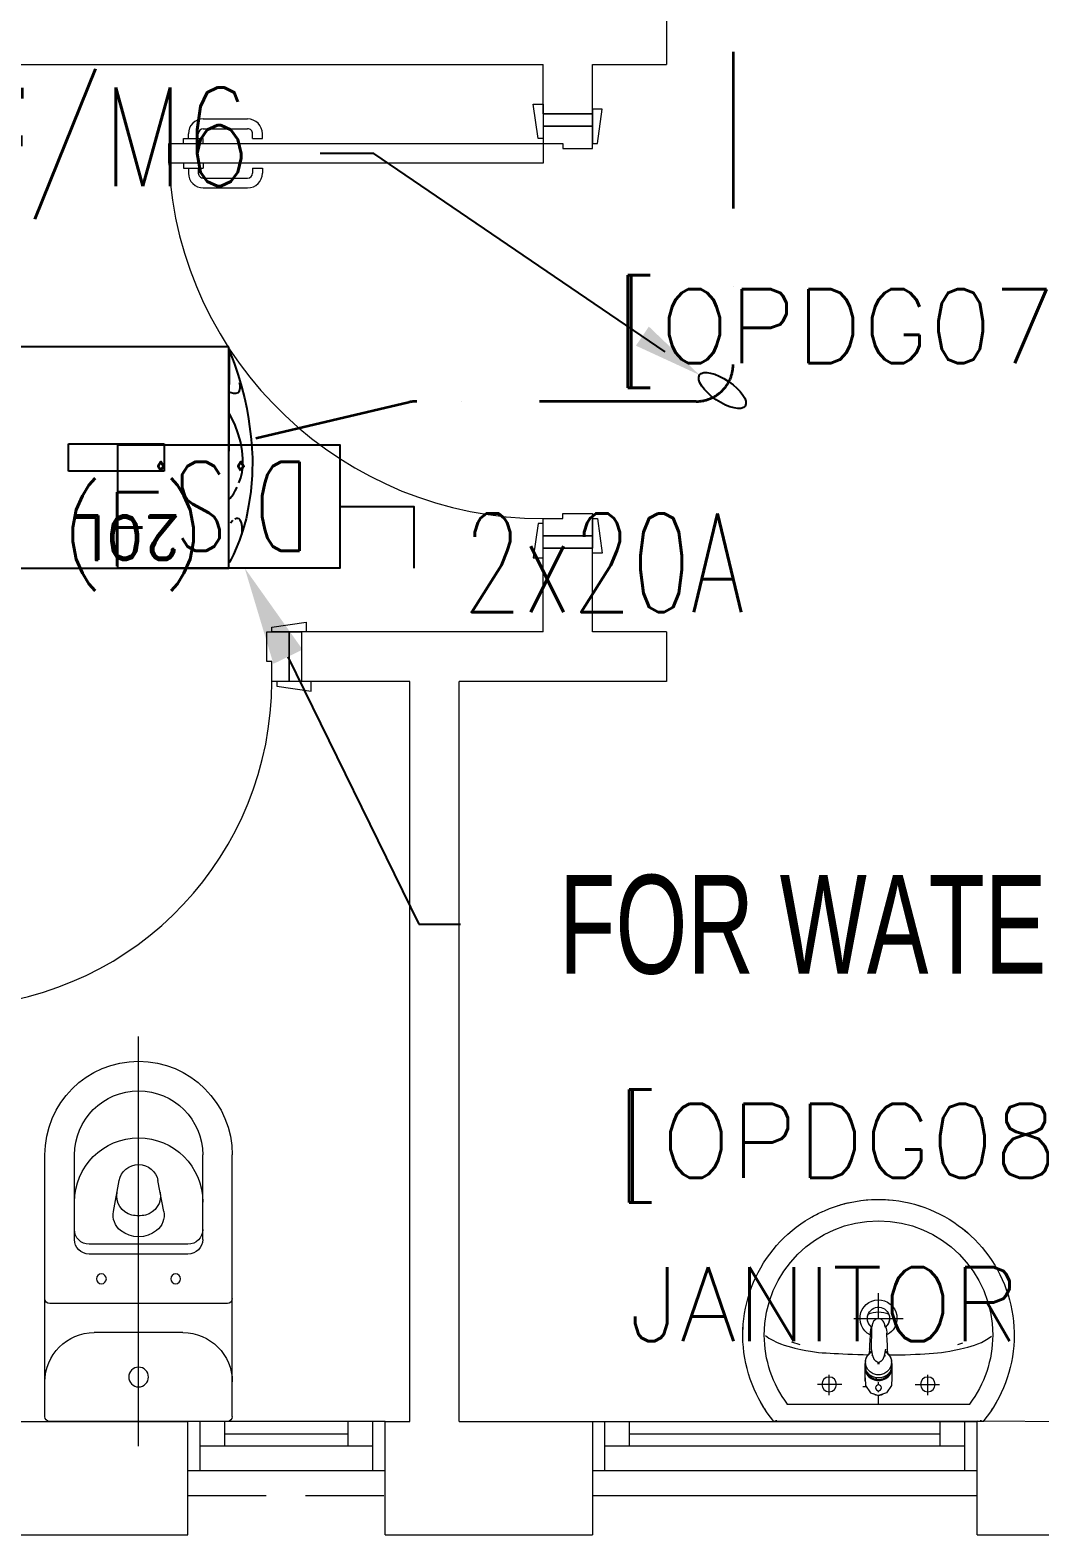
# Model space of a CAD drawing. Header units: inches. Extents: x -12418 to 57169, y -29325 to 19878.
# Drawn here: x 8058 to 10105, y -13097 to -10047 of the extents above; entities that cross this region are included whole.
import ezdxf
from ezdxf import colors
from ezdxf.entities.mleader import LeaderData, LeaderLine
from ezdxf.enums import TextEntityAlignment as Align
from ezdxf.math import Vec2, Vec3

# ---------------------------------------------------------------- set-up
doc = ezdxf.new("R2010")
doc.units = ezdxf.units.IN
doc.header["$LTSCALE"] = 25
doc.header["$MEASUREMENT"] = 0
doc.linetypes.add('00-Ground Floor$0$HIDDEN', pattern=[9.525, 6.35, -3.175])
doc.linetypes.add('DASHDOT', pattern=[25.4, 12.7, -6.35, 0, -6.35])
doc.layers.get('0').update_dxf_attribs({"color": 8})
for name, color, linetype, lineweight in [('00-Ground Floor$0$72_EGR_BASE_TEXT', 252, 'Continuous', 5), ('00-Ground Floor$0$Aluminum', 251, 'Continuous', 5), ('00-Ground Floor$0$LOADING', 253, 'Continuous', 5), ('00-Ground Floor$0$P-SANR-FIXT', 6, 'Continuous', 18), ('00-Ground Floor$0$P-SANR-FIXT-1', 6, 'Continuous', 13), ('00-Ground Floor$0$Proj', 251, 'Continuous', 5), ('00-Ground Floor$0$SANIT', 250, 'Continuous', 5), ('00-Ground Floor$0$Walls', 251, 'Continuous', 5), ('00-Ground Floor$0$Wooden Joinery', 251, 'Continuous', 5), ('E-LITE-CIRC @ 100', 6, 'Continuous', 25), ('E-LITE-CLNG-CNDT', 6, 'DASHDOT', 35), ('E-POWR-CIRC-NUMB', 6, 'Continuous', 25), ('E-POWR-CLNG-CNDT', 6, 'DASHDOT', 35), ('E-POWR-CTRL-NUMB', 6, 'Continuous', 25), ('E-POWR-TEXT @ 100', 6, 'Continuous', 25)]:
    doc.layers.add(name, color=color, linetype=linetype, lineweight=lineweight)
for name, color, linetype in [('CARTOUCHE', 254, 'Continuous'), ('E-POWR-IDEN', 101, 'Continuous'), ('e-powr-swch @ 100', 191, 'Continuous'), ('PW-ACCESSORIES', 253, 'Continuous')]:
    doc.layers.add(name, color=color, linetype=linetype)
doc.styles.add('00-Ground Floor$0$SIMPLEX', font='SIMPLEX.shx', dxfattribs={"height": 150})
doc.styles.add('DC_Elc_Romans', font='elc_romans.shx', dxfattribs={"width": 0.7})
doc.styles.add('DC_Simplex', font='SIMPLEX.shx', dxfattribs={"width": 0.7})
doc.styles.add('ROMAND', font='romand.shx')

# ---------------------------------------------------------------- blocks, each defined once
blk = doc.blocks.new('00-Ground Floor$0$A$C72370EFE')
at = {"layer": '00-Ground Floor$0$Wooden Joinery'}
for p, q in [((-0.01, -0.03), (-0.01, -0.07)), ((0, -0.03), (-0.01, -0.03)), ((0.04, -0.03), (0.05, -0.03)), ((0.05, -0.03), (0.05, -0.07)), ((-0.01, -0.04), (-0.02, -0.04)), ((-0.01, -0.06), (-0.02, -0.06)), ((0.05, -0.04), (0.06, -0.04)), ((0.05, -0.06), (0.06, -0.06)), ((-0.05, -0.07), (-0.05, -0.16)), ((-0.03, -0.07), (-0.03, -0.16)), ((0, -0.07), (-0.01, -0.07)), ((0.04, -0.07), (0.05, -0.07)), ((0.07, -0.07), (0.07, -0.16)), ((0.09, -0.07), (0.09, -0.16)), ((-0.01, -0.17), (-0.02, -0.17)), ((-0.01, -0.17), (-0.01, -0.19)), ((0.05, -0.17), (0.06, -0.17)), ((0.05, -0.17), (0.05, -0.19)), ((-0.01, -0.19), (-0.02, -0.19)), ((0.05, -0.19), (0.06, -0.19))]:
    blk.add_line(p, q, dxfattribs=at)
for centre, radius, start, end in [((-0.02, -0.07), 0.03, 90, 180), ((-0.02, -0.07), 0.01, 90, 180), ((0.06, -0.07), 0.03, 0, 90), ((0.06, -0.07), 0.01, 0, 90), ((-0.02, -0.16), 0.03, 180, 270), ((-0.02, -0.16), 0.01, 180, 270), ((0.06, -0.16), 0.01, 270, 0), ((0.06, -0.16), 0.03, 270, 0)]:
    blk.add_arc(centre, radius, start, end, dxfattribs=at)
blk = doc.blocks.new('00-Ground Floor$0$A$C5FCA3E6B')
at = {"layer": '00-Ground Floor$0$Wooden Joinery'}
for points in [[(80, 858.9), (80, 868.9), (10, 878.9), (10, 858.9)], [(840, 858.9), (840, 868.9), (910, 878.9), (910, 858.9)], [(70, 758.9), (70, 748.9), (0, 738.9), (0, 758.9)], [(120, 758.9), (120, 0), (80, 0), (80, 758.9)], [(850, 758.9), (850, 748.9), (920, 738.9), (920, 758.9)]]:
    blk.add_lwpolyline(points, close=True, dxfattribs=at)
for points in [[(45, 758.9), (45, 858.9), (20, 858.9), (20, 758.9), (45, 758.9)], [(45, 758.9), (80, 758.9), (80, 798.9), (90, 798.9), (90, 858.9), (45, 858.9), (45, 758.9)], [(875, 758.9), (840, 758.9), (840, 798.9), (830, 798.9), (830, 858.9), (875, 858.9), (875, 758.9)], [(875, 758.9), (875, 858.9), (900, 858.9), (900, 758.9), (875, 758.9)]]:
    blk.add_lwpolyline(points, dxfattribs=at)
blk.add_arc((80, 758.9), 760, 273.0171, 0, dxfattribs=at)
at = {"layer": '00-Ground Floor$0$Wooden Joinery', "xscale": 999.9999999998854, "yscale": 999.9999999998854, "zscale": 999.9999999998854, "rotation": 180}
blk.add_blockref('00-Ground Floor$0$A$C72370EFE', (120, 0), dxfattribs=at)
blk = doc.blocks.new('00-Ground Floor$0$A$C268A7CF0')
at = {"layer": '00-Ground Floor$0$Wooden Joinery'}
for points in [[(80, 758.8), (80, 768.8), (10, 778.8), (10, 758.8)], [(740, 758.8), (740, 768.8), (810, 778.8), (810, 758.8)], [(70, 658.8), (70, 648.8), (0, 638.8), (0, 658.8)], [(120, 658.8), (120, 0), (80, 0), (80, 658.8)], [(750, 658.8), (750, 648.8), (820, 638.8), (820, 658.8)]]:
    blk.add_lwpolyline(points, close=True, dxfattribs=at)
for points in [[(45, 658.8), (45, 758.8), (20, 758.8), (20, 658.8), (45, 658.8)], [(45, 658.8), (80, 658.8), (80, 698.8), (90, 698.8), (90, 758.8), (45, 758.8), (45, 658.8)], [(775, 658.8), (740, 658.8), (740, 698.8), (730, 698.8), (730, 758.8), (775, 758.8), (775, 658.8)], [(775, 658.8), (775, 758.8), (800, 758.8), (800, 658.8), (775, 658.8)]]:
    blk.add_lwpolyline(points, dxfattribs=at)
blk.add_arc((80, 658.8), 660, 273.4748, 0, dxfattribs=at)
at = {"layer": '00-Ground Floor$0$Wooden Joinery', "xscale": 999.9999999998854, "yscale": 999.9999999998854, "zscale": 999.9999999998854, "rotation": 180}
blk.add_blockref('00-Ground Floor$0$A$C72370EFE', (120, 0), dxfattribs=at)
blk = doc.blocks.new('00-Ground Floor$0$WC manta')
at = {"layer": '00-Ground Floor$0$SANIT'}
for p, q in [((-0.12, 0.19), (0.41, 0.19)), ((-0.13, 0.18), (-0.13, -0.18)), ((0.109, 0.18), (0.109, -0.18)), ((0.239, 0.13), (0.41, 0.13)), ((0.209, 0.1), (0.209, -0.1)), ((0.229, 0.1), (0.229, -0.1)), ((0.05, 0.09), (0.05, -0.09)), ((0.2955, 0.051), (0.3581, 0.0393)), ((-0.18, 0), (0.65, 0)), ((0.2955, -0.051), (0.3581, -0.0393)), ((0.239, -0.13), (0.41, -0.13)), ((-0.12, -0.19), (0.41, -0.19))]:
    blk.add_line(p, q, dxfattribs=at)
for centre, radius in [((0.159, 0.0752), 0.01), ((-0.04, 0), 0.02), ((0.159, -0.0753), 0.01)]:
    blk.add_circle(centre, radius, dxfattribs=at)
for centre, radius, start, end in [((-0.12, 0.18), 0.01, 90, 180), ((-0.05, 0.09), 0.1, 0, 90), ((0.119, 0.18), 0.01, 90, 180), ((0.41, 0), 0.19, 270, 90), ((0.239, 0.1), 0.03, 90, 180), ((0.259, 0.1), 0.03, 90, 180), ((0.3147, 0), 0.13, 270, 90), ((0.41, 0), 0.13, 270, 90), ((0.3029, 0), 0.0588, 141.525, 218.475), ((0.2882, 0.0117), 0.04, 79.4289, 141.525), ((0.3271, 0.0044), 0.04, 79.4289, 166.4176), ((0.3507, 0), 0.04, 280.5711, 79.4289), ((0.3454, 0), 0.0588, 166.4176, 193.5824), ((0.3271, -0.0044), 0.04, 193.5824, 280.5711), ((0.2882, -0.0117), 0.04, 218.475, 280.5711), ((-0.05, -0.09), 0.1, 270, 0), ((0.239, -0.1), 0.03, 180, 270), ((0.259, -0.1), 0.03, 180, 270), ((-0.12, -0.18), 0.01, 180, 270), ((0.119, -0.18), 0.01, 180, 270)]:
    blk.add_arc(centre, radius, start, end, dxfattribs=at)
blk = doc.blocks.new('00-Ground Floor$0$FP_138-161_A_00_GFL_-0_080_Einreichung_Grundrisse_100')
at = {"layer": '00-Ground Floor$0$P-SANR-FIXT'}
blk.add_line((-0.0044, -0.0019), (-0.0045, -0.0021), dxfattribs=at)
at = {"layer": '00-Ground Floor$0$P-SANR-FIXT', "flags": 128}
blk.add_lwpolyline([(-0.0057, -0.0037), (-0.0058, -0.0039), (-0.006, -0.004)], dxfattribs=at)
blk = doc.blocks.new('00-Ground Floor$0$FP_139-161_A_00_GFL_-0_080_Einreichung_Grundrisse_100')
at = {"layer": '00-Ground Floor$0$P-SANR-FIXT'}
blk.add_line((0.0045, -0.0022), (0.0044, -0.002), dxfattribs=at)
at = {"layer": '00-Ground Floor$0$P-SANR-FIXT', "flags": 128}
blk.add_lwpolyline([(0.006, -0.004), (0.0059, -0.0039), (0.0057, -0.0038)], dxfattribs=at)
blk = doc.blocks.new('00-Ground Floor$0$IS_Ceraplus_B8204_BIM_BG _1_ - B8204AA - CERAPLUS single lever basin mixer with pop-up waste-V137-161_A_00_GFL_-0_080_Einreichung_Grundrisse_100')
at = {"layer": '00-Ground Floor$0$P-SANR-FIXT-1'}
h = blk.add_hatch(dxfattribs=at)
h.set_pattern_fill('FP_26', color=256, style=0, pattern_type=2)
h.set_pattern_definition([(225, (0.009, 0), (0.010607, -0.010607), []), (315, (0.009, 0), (0.010607, 0.010607), [])])
h.paths.add_polyline_path([(0.0056, -0.002), (0.0058, -0.0024), (0.0058, -0.0021)])
h.paths.add_polyline_path([(0.007, -0.0039), (0.0088, -0.0045), (0.0084, -0.0043)])
at = {"layer": '00-Ground Floor$0$LOADING'}
for p, q in [((-0.028, 0), (-0.028, -0.0281)), ((-0.0262, -0.0282), (-0.0263, -0.0287)), ((0.0263, -0.0287), (0.0262, -0.0282)), ((0.0262, -0.0293), (0.0263, -0.0287)), ((0.028, -0.0281), (0.028, 0)), ((-0.0274, -0.0337), (-0.0271, -0.0392)), ((-0.0137, -0.0512), (-0.0129, -0.0517)), ((0.0124, -0.052), (0.0133, -0.0515)), ((0.0185, -0.0618), (0.019, -0.0539)), ((0.019, -0.0539), (0.0188, -0.0561)), ((0.0271, -0.0392), (0.0274, -0.0337)), ((0.014, -0.0647), (0.0133, -0.1077))]:
    blk.add_line(p, q, dxfattribs=at)
at = {"layer": '00-Ground Floor$0$LOADING', "flags": 128}
for points in [[(-0.0272, -0.0069), (-0.0266, 0.009), (-0.0165, 0.0236), (0, 0.0291)], [(0.0272, -0.0069), (0.0266, 0.009), (0.0165, 0.0236), (0, 0.0291)], [(-0.0176, -0.0568), (-0.0224, -0.0513), (-0.0254, -0.0448), (-0.0264, -0.0376), (-0.0253, -0.0305), (-0.0222, -0.024), (-0.0172, -0.0186), (-0.0109, -0.0147), (-0.0037, -0.0127), (0.0037, -0.0127), (0.0109, -0.0147), (0.0172, -0.0186), (0.0222, -0.024), (0.0253, -0.0305), (0.0264, -0.0376), (0.0254, -0.0448), (0.0224, -0.0513), (0.0176, -0.0568)], [(-0.0271, -0.0393), (-0.027, -0.0403), (-0.0269, -0.0414), (-0.0267, -0.0424), (-0.0265, -0.0434), (-0.0262, -0.0444), (-0.0259, -0.0454), (-0.0255, -0.0464), (-0.0252, -0.0474), (-0.0247, -0.0484), (-0.0243, -0.0493), (-0.0238, -0.0502), (-0.0232, -0.0511), (-0.0226, -0.052), (-0.022, -0.0529), (-0.0214, -0.0537), (-0.0207, -0.0545), (-0.0199, -0.0553), (-0.0192, -0.0561), (-0.0184, -0.0568), (-0.0176, -0.0575), (-0.0173, -0.0577)], [(-0.019, -0.0539), (-0.0185, -0.0615), (-0.0185, -0.0618)], [(-0.0162, -0.0579), (-0.0156, -0.058), (-0.0151, -0.0581), (-0.0146, -0.0583), (-0.0142, -0.0586), (-0.0139, -0.0588), (-0.0138, -0.0591)], [(-0.0138, -0.0591), (-0.0139, -0.0612), (-0.014, -0.0633)], [(0.0138, -0.0591), (0.0139, -0.0588), (0.0142, -0.0586), (0.0146, -0.0583), (0.0151, -0.0581), (0.0156, -0.058), (0.0162, -0.0579)], [(0.014, -0.0633), (0.0139, -0.0612), (0.0138, -0.0591)], [(0.0171, -0.0578), (0.0174, -0.0575), (0.0176, -0.0568)], [(0.0173, -0.0577), (0.0181, -0.057), (0.0189, -0.0563), (0.0197, -0.0556), (0.0204, -0.0548), (0.0211, -0.054), (0.0218, -0.0532), (0.0224, -0.0523), (0.023, -0.0514), (0.0236, -0.0505), (0.0241, -0.0496), (0.0246, -0.0487), (0.025, -0.0477), (0.0254, -0.0467), (0.0258, -0.0458), (0.0261, -0.0448), (0.0264, -0.0437), (0.0266, -0.0427), (0.0268, -0.0417), (0.027, -0.0407), (0.0271, -0.0396), (0.0271, -0.0393)], [(-0.0181, -0.0728), (-0.0177, -0.083), (-0.0172, -0.0938)], [(0.0172, -0.0938), (0.0177, -0.083), (0.0181, -0.0728)], [(0.0184, -0.0651), (0.0184, -0.0652), (0.0184, -0.0652), (0.0184, -0.0652), (0.0184, -0.0654), (0.0184, -0.0655)], [(-0.0129, -0.1142), (-0.0124, -0.1161), (-0.0118, -0.1179), (-0.0109, -0.1197), (-0.0098, -0.1214), (-0.0084, -0.123), (-0.0067, -0.1244), (-0.0047, -0.1255), (-0.0025, -0.1263), (0, -0.1266)], [(0, -0.1266), (0.0025, -0.1263), (0.0047, -0.1255), (0.0067, -0.1244), (0.0084, -0.123), (0.0098, -0.1214), (0.0109, -0.1197), (0.0118, -0.1179), (0.0124, -0.1161), (0.0129, -0.1142)]]:
    blk.add_lwpolyline(points, dxfattribs=at)
at = {"layer": '00-Ground Floor$0$LOADING'}
for centre, radius, start, end in [((0, 0.0135), 0.00603, 0, 180), ((0, 0.0135), 0.00603, 180, 0), ((-0.009, 0), 0.005, 300, 315), ((0.009, 0), 0.005, 225, 240)]:
    blk.add_arc(centre, radius, start, end, dxfattribs=at)
for centre, major_axis, start_param, end_param in [((0, -0.0281), (-0.028, 0), 4.712389, 6.47291), ((0, -0.0287), (0.0267, 0), 1.570796, 3.036556), ((0, -0.0287), (0.0263, 0), 2.625648, 2.791756), ((0, -0.0287), (-0.0263, 0), 4.712389, 5.759587), ((0, -0.0281), (0.028, 0), 6.093357, 7.853982), ((0, -0.0287), (0.0267, 0), 0.105099, 1.570796), ((0, -0.0287), (0.0262, 0), 0.523599, 1.570796), ((0, -0.0287), (0.0262, 0), 0.349919, 0.515945), ((0, -0.0321), (0.0275, 0), 3.141823, 3.202701), ((0, -0.0321), (0.0275, 0), 3.239313, 3.439417), ((0, -0.0281), (0.028, 0), 3.371221, 3.483334), ((0, -0.0312), (0.0248, 0), 4.111947, 4.191073), ((0, -0.0281), (0.028, 0), 4.202431, 4.259552), ((0, -0.0287), (0.0263, 0), 4.169225, 4.2325), ((0, -0.0281), (0.028, 0), 5.172057, 5.222265), ((0, -0.0287), (0.0267, 0), 6.059374, 6.108652), ((0, -0.0321), (0.0275, 0), 5.985527, 6.185455), ((0, -0.0281), (0.028, 0), 5.94107, 6.05344), ((0, -0.0321), (0.0275, 0), 6.222066, 6.282955)]:
    blk.add_ellipse(centre, major_axis=major_axis, ratio=0.961262, start_param=start_param, end_param=end_param, dxfattribs=at)
for points, knots in [([(-0.0215, -0.0162), (-0.0216, -0.0163), (-0.0219, -0.0167), (-0.0227, -0.0177), (-0.0238, -0.0192), (-0.0249, -0.0211), (-0.0258, -0.0231), (-0.0266, -0.0253), (-0.0273, -0.0282), (-0.0275, -0.0305), (-0.0275, -0.0321)], [0.7859035, 0.7859035, 0.7859035, 0.7859035, 0.7916667, 0.8055556, 0.8333333, 0.8611111, 0.8888889, 0.9166667, 0.9444444, 1, 1, 1, 1]), ([(0.021, -0.0157), (0.0208, -0.0154), (0.0203, -0.0149), (0.0192, -0.0139), (0.0177, -0.0127), (0.0161, -0.0117), (0.0148, -0.0109), (0.0138, -0.0104), (0.0127, -0.0099), (0.0113, -0.0093), (0.0087, -0.0084), (0.0048, -0.0075), (0, -0.0071), (-0.0048, -0.0075), (-0.0087, -0.0084), (-0.0113, -0.0093), (-0.0127, -0.0099), (-0.0138, -0.0104), (-0.0148, -0.0109), (-0.0161, -0.0117), (-0.0177, -0.0127), (-0.0191, -0.0139), (-0.0202, -0.0149), (-0.0208, -0.0154), (-0.021, -0.0157)], [0.2222222, 0.2222222, 0.2222222, 0.2222222, 0.2361111, 0.25, 0.2777778, 0.3055556, 0.3194444, 0.3333333, 0.3472222, 0.3611111, 0.3888889, 0.4444444, 0.5, 0.5555556, 0.6111111, 0.6388889, 0.6527778, 0.6666667, 0.6805556, 0.6944444, 0.7222222, 0.75, 0.7638889, 0.7777778, 0.7777778, 0.7777778, 0.7777778]), ([(0.0275, -0.0321), (0.0275, -0.0305), (0.0273, -0.0282), (0.0266, -0.0253), (0.0258, -0.0231), (0.0249, -0.0211), (0.0238, -0.0192), (0.0227, -0.0177), (0.0219, -0.0167), (0.0216, -0.0163), (0.0215, -0.0162)], [0, 0, 0, 0, 0.0555556, 0.0833333, 0.1111111, 0.1388889, 0.1666667, 0.1944444, 0.2083333, 0.2142181, 0.2142181, 0.2142181, 0.2142181]), ([(-0.0188, -0.0538), (-0.0188, -0.0547), (-0.0186, -0.0582), (-0.0185, -0.0619), (-0.0184, -0.0646)], [0.6724021, 0.6724021, 0.6724021, 0.6724021, 0.75, 1, 1, 1, 1]), ([(-0.0162, -0.0579), (-0.0162, -0.0578), (-0.0163, -0.0578), (-0.0165, -0.0577), (-0.0166, -0.0575), (-0.0167, -0.0574), (-0.0169, -0.0573), (-0.017, -0.0572), (-0.0172, -0.0571), (-0.0173, -0.057), (-0.0175, -0.0569), (-0.0176, -0.0568)], [0, 0, 0, 0, 0.1, 0.2, 0.3, 0.4, 0.5, 0.6, 0.7, 0.8, 1, 1, 1, 1]), ([(-0.0148, -0.0587), (-0.015, -0.0586), (-0.0159, -0.0583), (-0.0167, -0.058), (-0.0172, -0.0578)], [0.8, 0.8, 0.8, 0.8, 0.85, 1, 1, 1, 1]), ([(0, -0.0378), (-0.0005, -0.038), (-0.0012, -0.0384), (-0.0021, -0.0389), (-0.0028, -0.0393), (-0.0035, -0.0397), (-0.0042, -0.04), (-0.0049, -0.0405), (-0.0055, -0.0409), (-0.0061, -0.0414), (-0.0067, -0.0419), (-0.0072, -0.0424), (-0.0078, -0.0429), (-0.0083, -0.0435), (-0.0088, -0.0441), (-0.0092, -0.0446), (-0.0096, -0.0452), (-0.01, -0.0459), (-0.0103, -0.0466), (-0.0105, -0.0472), (-0.0107, -0.0477), (-0.0108, -0.0481), (-0.0109, -0.0484), (-0.0111, -0.0489), (-0.0114, -0.0497), (-0.0118, -0.0509), (-0.0122, -0.0521), (-0.0124, -0.053), (-0.0126, -0.0537), (-0.0128, -0.0544), (-0.0129, -0.0552), (-0.0131, -0.0559), (-0.0132, -0.0566), (-0.0134, -0.0572), (-0.0136, -0.0581), (-0.0137, -0.0587), (-0.0138, -0.0591)], [0, 0, 0, 0, 0.055556, 0.083333, 0.111111, 0.138889, 0.166667, 0.194444, 0.222222, 0.25, 0.277778, 0.305556, 0.333333, 0.361111, 0.388889, 0.416667, 0.444444, 0.472222, 0.5, 0.527778, 0.541667, 0.555556, 0.569444, 0.583333, 0.611111, 0.666667, 0.722222, 0.75, 0.777778, 0.805556, 0.833333, 0.861111, 0.888889, 0.916667, 0.944444, 1, 1, 1, 1]), ([(0, -0.0357), (-0.0006, -0.0357), (-0.0013, -0.0357), (-0.002, -0.0357), (-0.0022, -0.0357)], [0, 0, 0, 0, 0.1, 0.1298359, 0.1298359, 0.1298359, 0.1298359]), ([(0.0022, -0.0357), (0.002, -0.0357), (0.0013, -0.0357), (0.0006, -0.0357), (0, -0.0357)], [0.8701578, 0.8701578, 0.8701578, 0.8701578, 0.9, 1, 1, 1, 1]), ([(0.0138, -0.0591), (0.0137, -0.0587), (0.0136, -0.0581), (0.0134, -0.0572), (0.0132, -0.0566), (0.0131, -0.0559), (0.0129, -0.0552), (0.0128, -0.0544), (0.0126, -0.0537), (0.0124, -0.053), (0.0122, -0.0521), (0.0118, -0.0509), (0.0114, -0.0497), (0.0111, -0.0489), (0.0109, -0.0484), (0.0108, -0.0481), (0.0107, -0.0477), (0.0105, -0.0472), (0.0103, -0.0466), (0.01, -0.0459), (0.0096, -0.0452), (0.0092, -0.0446), (0.0088, -0.0441), (0.0083, -0.0435), (0.0078, -0.0429), (0.0072, -0.0424), (0.0067, -0.0419), (0.0061, -0.0414), (0.0055, -0.0409), (0.0049, -0.0405), (0.0042, -0.04), (0.0035, -0.0397), (0.0028, -0.0393), (0.0021, -0.0389), (0.0012, -0.0384), (0.0005, -0.038), (0, -0.0378)], [0, 0, 0, 0, 0.055556, 0.083333, 0.111111, 0.138889, 0.166667, 0.194444, 0.222222, 0.25, 0.277778, 0.333333, 0.388889, 0.416667, 0.430556, 0.444444, 0.458333, 0.472222, 0.5, 0.527778, 0.555556, 0.583333, 0.611111, 0.638889, 0.666667, 0.694444, 0.722222, 0.75, 0.777778, 0.805556, 0.833333, 0.861111, 0.888889, 0.916667, 0.944444, 1, 1, 1, 1]), ([(0.0141, -0.0613), (0.0141, -0.0611), (0.0143, -0.0608), (0.0145, -0.0604), (0.0148, -0.06), (0.0151, -0.0596), (0.0153, -0.0594), (0.0155, -0.0592), (0.0156, -0.059), (0.0158, -0.0588), (0.016, -0.0587), (0.0163, -0.0585), (0.0165, -0.0583), (0.0166, -0.0582)], [0.3333333, 0.3333333, 0.3333333, 0.3333333, 0.4166667, 0.5, 0.5833333, 0.6666667, 0.7083333, 0.75, 0.7916667, 0.8333333, 0.875, 0.9166667, 1, 1, 1, 1]), ([(0.0176, -0.0568), (0.0175, -0.0569), (0.0173, -0.057), (0.0172, -0.0571), (0.017, -0.0572), (0.0169, -0.0573), (0.0167, -0.0574), (0.0166, -0.0575), (0.0165, -0.0577), (0.0163, -0.0578), (0.0162, -0.0578), (0.0162, -0.0579)], [0, 0, 0, 0, 0.2, 0.3, 0.4, 0.5, 0.6, 0.7, 0.8, 0.9, 1, 1, 1, 1]), ([(0.0184, -0.0646), (0.0185, -0.0619), (0.0186, -0.0582), (0.0188, -0.0547), (0.0188, -0.0538)], [0, 0, 0, 0, 0.25, 0.3275586, 0.3275586, 0.3275586, 0.3275586]), ([(-0.0131, -0.1116), (-0.0132, -0.1115), (-0.0135, -0.1109), (-0.0141, -0.1099), (-0.0147, -0.1086), (-0.0153, -0.1072), (-0.0159, -0.1053), (-0.0167, -0.1021), (-0.0171, -0.0992), (-0.0171, -0.0973)], [0.4856715, 0.4856715, 0.4856715, 0.4856715, 0.5, 0.55, 0.6, 0.65, 0.7, 0.8, 1, 1, 1, 1]), ([(-0.0132, -0.1091), (-0.0132, -0.1096), (-0.0132, -0.1103), (-0.0132, -0.1111), (-0.0132, -0.1115), (-0.0132, -0.1118), (-0.0131, -0.1122), (-0.0131, -0.1125), (-0.0131, -0.1128), (-0.0131, -0.1131), (-0.013, -0.1134), (-0.013, -0.1138), (-0.0129, -0.1141), (-0.0129, -0.1142)], [0.2, 0.2, 0.2, 0.2, 0.4, 0.5, 0.55, 0.6, 0.65, 0.7, 0.75, 0.8, 0.85, 0.9, 1, 1, 1, 1]), ([(0.0129, -0.1142), (0.0129, -0.1141), (0.013, -0.1138), (0.013, -0.1134), (0.0131, -0.1131), (0.0131, -0.1128), (0.0131, -0.1125), (0.0131, -0.1122), (0.0132, -0.1118), (0.0132, -0.1115), (0.0132, -0.1111), (0.0132, -0.1103), (0.0132, -0.1096), (0.0132, -0.1091)], [0, 0, 0, 0, 0.1, 0.15, 0.2, 0.25, 0.3, 0.35, 0.4, 0.45, 0.5, 0.6, 0.8, 0.8, 0.8, 0.8]), ([(0.0131, -0.1116), (0.0133, -0.1113), (0.0137, -0.1106), (0.0142, -0.1096), (0.0147, -0.1084), (0.0153, -0.1072), (0.0159, -0.1053), (0.0167, -0.1021), (0.0171, -0.0992), (0.0171, -0.0973)], [-0.5143371, -0.5143371, -0.5143371, -0.5143371, -0.475, -0.4375, -0.4, -0.35, -0.3, -0.2, 0, 0, 0, 0])]:
    blk.add_open_spline(points, degree=3, knots=knots, dxfattribs=at)
for points in [[(-0.0172, -0.0578), (-0.0171, -0.0578), (-0.0169, -0.058), (-0.0167, -0.0581), (-0.0166, -0.0582)], [(-0.0162, -0.0579), (-0.0162, -0.0579), (-0.0164, -0.0581), (-0.0165, -0.0582), (-0.0166, -0.0583), (-0.0166, -0.0582), (-0.0166, -0.0582)], [(-0.0166, -0.0582), (-0.0163, -0.0585), (-0.0156, -0.059), (-0.0148, -0.0599), (-0.0142, -0.0609), (-0.0139, -0.0617), (-0.0138, -0.0621)], [(0.0172, -0.0578), (0.0168, -0.0579), (0.0158, -0.0583), (0.0147, -0.0587), (0.0141, -0.059)], [(0.0166, -0.0582), (0.0166, -0.0582), (0.0166, -0.0583), (0.0165, -0.0582), (0.0164, -0.0581), (0.0162, -0.0579), (0.0162, -0.0579)], [(0.0166, -0.0582), (0.0167, -0.0582), (0.0168, -0.0581), (0.0169, -0.058), (0.0169, -0.058)], [(0.0169, -0.058), (0.017, -0.0579), (0.0171, -0.0579), (0.0171, -0.0578)], [(-0.0184, -0.0646), (-0.0183, -0.0659), (-0.0182, -0.0684), (-0.0181, -0.0709), (-0.0181, -0.0721)], [(-0.014, -0.0633), (-0.014, -0.0633), (-0.014, -0.0633), (-0.014, -0.0633)], [(-0.014, -0.0646), (-0.014, -0.0644), (-0.014, -0.064), (-0.014, -0.0635), (-0.014, -0.0633)], [(0.014, -0.0633), (0.014, -0.0633), (0.014, -0.0633), (0.014, -0.0633)], [(0.014, -0.0633), (0.014, -0.0635), (0.014, -0.064), (0.014, -0.0644), (0.014, -0.0647)], [(0.0181, -0.0721), (0.0181, -0.0709), (0.0182, -0.0684), (0.0183, -0.0659), (0.0184, -0.0646)], [(-0.0172, -0.0938), (-0.0172, -0.0944), (-0.0172, -0.0956), (-0.0171, -0.0967), (-0.0171, -0.0973)], [(0.0171, -0.0973), (0.0171, -0.0967), (0.0172, -0.0956), (0.0172, -0.0944), (0.0172, -0.0938)]]:
    blk.add_open_spline(points, degree=3, dxfattribs=at)
for name in ['00-Ground Floor$0$FP_138-161_A_00_GFL_-0_080_Einreichung_Grundrisse_100', '00-Ground Floor$0$FP_139-161_A_00_GFL_-0_080_Einreichung_Grundrisse_100']:
    blk.add_blockref(name, (0, 0), dxfattribs=at)
blk = doc.blocks.new('00-Ground Floor$0$_100_WB_KER_REN_55x45x18 - _100_WB_KER_REN_55x45x18-V63-161_A_00_GFL_-0_080_Einreichung_Grundrisse_100')
at = {"layer": '00-Ground Floor$0$LOADING'}
for p, q in [((-0.2075, 0.225), (-0.2075, 0.2227)), ((0.2074, 0.225), (-0.2074, 0.225)), ((0.2075, 0.2227), (0.2075, 0.225)), ((-0.1855, 0.1899), (0.1855, 0.1899)), ((0, 0.1899), (0, 0.1724)), ((-0.1, 0.172), (-0.1, 0.1303)), ((-0.0259, 0.155), (-0.0315, 0.155)), ((0, 0.1656), (0, 0.1628)), ((0.026, 0.155), (0.0248, 0.155)), ((0.1, 0.172), (0.1, 0.1303)), ((-0.0744, 0.15), (-0.1234, 0.15)), ((0, 0.1509), (0, 0.1454)), ((0, 0.1422), (0, 0.1399)), ((0.0744, 0.15), (0.1234, 0.15)), ((-0.1763, 0.0637), (-0.1598, 0.0692)), ((0.1605, 0.0691), (0.1707, 0.0656)), ((-0.05, 0.0161), (0.05, 0.0161)), ((0, 0.0168), (0, -0.0348))]:
    blk.add_line(p, q, dxfattribs=at)
at = {"layer": '00-Ground Floor$0$LOADING', "flags": 128}
for points in [[(-0.2121, 0.225), (-0.219, 0.2164), (-0.2254, 0.2075), (-0.2316, 0.1983), (-0.2373, 0.189), (-0.2427, 0.1794), (-0.2476, 0.1696), (-0.2522, 0.1596), (-0.2564, 0.1494), (-0.2602, 0.1391), (-0.2635, 0.1286), (-0.2665, 0.118), (-0.269, 0.1073), (-0.271, 0.0965), (-0.2727, 0.0856), (-0.2739, 0.0747), (-0.2747, 0.0637), (-0.275, 0.0527), (-0.275, 0.05)], [(0.275, 0.05), (0.2748, 0.061), (0.2741, 0.072), (0.273, 0.0829), (0.2715, 0.0938), (0.2695, 0.1046), (0.2671, 0.1154), (0.2643, 0.126), (0.261, 0.1365), (0.2574, 0.1469), (0.2533, 0.1571), (0.2488, 0.1671), (0.2439, 0.177), (0.2387, 0.1866), (0.233, 0.1961), (0.227, 0.2053), (0.2206, 0.2142), (0.2138, 0.2229), (0.2121, 0.225)], [(-0.275, 0.05), (-0.2748, 0.039), (-0.2741, 0.028), (-0.273, 0.0171), (-0.2715, 0.0062), (-0.2695, -0.0046), (-0.2671, -0.0154), (-0.2643, -0.026), (-0.261, -0.0365), (-0.2574, -0.0469), (-0.2533, -0.0571), (-0.2488, -0.0671), (-0.2439, -0.077), (-0.2387, -0.0866), (-0.233, -0.0961), (-0.227, -0.1053), (-0.2206, -0.1142), (-0.2138, -0.1229), (-0.2067, -0.1313), (-0.1993, -0.1395), (-0.1916, -0.1473), (-0.1836, -0.1548), (-0.1752, -0.162), (-0.1666, -0.1688), (-0.1577, -0.1753), (-0.1486, -0.1814), (-0.1392, -0.1872), (-0.1296, -0.1925), (-0.1198, -0.1975), (-0.1098, -0.2021), (-0.0996, -0.2063), (-0.0893, -0.2101), (-0.0788, -0.2135), (-0.0682, -0.2164), (-0.0575, -0.2189), (-0.0467, -0.221), (-0.0359, -0.2227), (-0.0249, -0.2239), (-0.014, -0.2246), (-0.003, -0.225), (0.008, -0.2249), (0.019, -0.2243), (0.03, -0.2234), (0.0409, -0.2219), (0.0517, -0.2201), (0.0625, -0.2178), (0.0731, -0.2151), (0.0837, -0.212), (0.0941, -0.2084), (0.1043, -0.2044), (0.1144, -0.2001), (0.1243, -0.1953), (0.1341, -0.1901), (0.1436, -0.1846), (0.1528, -0.1786), (0.1618, -0.1723), (0.1706, -0.1657), (0.1791, -0.1587), (0.1873, -0.1514), (0.1952, -0.1437), (0.2028, -0.1358), (0.21, -0.1275), (0.217, -0.119), (0.2236, -0.1101), (0.2298, -0.1011), (0.2356, -0.0918), (0.2411, -0.0822), (0.2462, -0.0725), (0.2509, -0.0625), (0.2552, -0.0524), (0.2591, -0.0421), (0.2626, -0.0317), (0.2656, -0.0211), (0.2683, -0.0104), (0.2705, 0.0003), (0.2722, 0.0112), (0.2736, 0.0221), (0.2745, 0.0331), (0.2749, 0.0441), (0.275, 0.05)]]:
    blk.add_lwpolyline(points, dxfattribs=at)
at = {"layer": '00-Ground Floor$0$LOADING'}
for centre in [(-0.1, 0.15), (0.1, 0.15)]:
    blk.add_circle(centre, 0.015, dxfattribs=at)
for centre, radius, start, end in [((0, 0.05), 0.275, 140.4788, 141.2381), ((0, 0.05), 0.275, 38.7619, 39.5212), ((0, 0.05), 0.275, 145.9324, 150.3591), ((0, 0.05), 0.2315, 142.8209, 180), ((0, 0.05), 0.2315, 0, 37.1791), ((0, 0.05), 0.275, 29.6409, 34.0676), ((0, 0.155), 0.0175, 54.0899, 125.9101), ((0, 0.155), 0.0175, 68.869, 83.8798), ((0, 0.155), 0.0175, 251.9463, 258.2346), ((0, 0.05), 0.275, 180, 183.6225), ((0, 0.05), 0.2315, 180, 0), ((0, 0.0161), 0.0375, 117.1305, 0), ((0, 0.0161), 0.0225, 129.5025, 0), ((0, 0.0161), 0.0225, 138.0808, 143.3939), ((0, 0.0161), 0.0225, 0, 51.4286), ((0, 0.0161), 0.0225, 36.616, 41.9265), ((0, 0.0161), 0.0375, 0, 61.4146), ((0, 0.0161), 0.0225, 180, 193.3417), ((0, 0.0161), 0.0225, 197.0466, 201.508), ((0, 0.0161), 0.0225, 156.725, 162.0134), ((0, 0.05), 0.047, 243.4433, 296.5567), ((0, 0.0161), 0.0225, 17.9887, 23.276), ((0, 0.0161), 0.0225, 338.492, 342.9534), ((0, 0.0161), 0.0225, 346.6583, 0), ((0, 0.05), 0.275, 307.6689, 312), ((0, 0.05), 0.275, 240, 245.6589), ((0, 0.05), 0.275, 252, 257.5535), ((0, 0.05), 0.275, 282.9241, 288), ((0, 0.05), 0.275, 264, 276)]:
    blk.add_arc(centre, radius, start, end, dxfattribs=at)
for points, knots in [([(-0.2074, 0.225), (-0.2078, 0.225), (-0.2086, 0.225), (-0.2095, 0.225), (-0.2102, 0.225), (-0.2106, 0.225), (-0.2109, 0.225), (-0.2111, 0.225), (-0.2114, 0.225), (-0.2116, 0.225), (-0.2118, 0.225), (-0.2119, 0.225), (-0.2119, 0.225)], [-1, -1, -1, -1, -0.8333333, -0.6666667, -0.5833333, -0.5, -0.4583333, -0.4166667, -0.3333333, -0.2916667, -0.25, -0.1666667, -0.1666667, -0.1666667, -0.1666667]), ([(0.2119, 0.225), (0.2119, 0.225), (0.2118, 0.225), (0.2116, 0.225), (0.2114, 0.225), (0.2111, 0.225), (0.2109, 0.225), (0.2106, 0.225), (0.2102, 0.225), (0.2095, 0.225), (0.2086, 0.225), (0.2078, 0.225), (0.2074, 0.225)], [-0.8333333, -0.8333333, -0.8333333, -0.8333333, -0.75, -0.7083333, -0.6666667, -0.5833333, -0.5416667, -0.5, -0.4166667, -0.3333333, -0.1666667, 0, 0, 0, 0]), ([(-0.0037, 0.1721), (-0.0046, 0.1719), (-0.0064, 0.1714), (-0.0081, 0.1705), (-0.009, 0.17)], [0.5653198, 0.5653198, 0.5653198, 0.5653198, 0.6111111, 0.6666667, 0.6666667, 0.6666667, 0.6666667]), ([(0.009, 0.17), (0.0086, 0.1703), (0.0077, 0.1708), (0.0059, 0.1715), (0.0046, 0.1719), (0.0037, 0.1721)], [0.3333333, 0.3333333, 0.3333333, 0.3333333, 0.3611111, 0.3888889, 0.4346482, 0.4346482, 0.4346482, 0.4346482]), ([(-0.2294, 0.0509), (-0.2103, 0.066), (-0.1431, 0.0839), (-0.1084, 0.0863), (-0.0496, 0.0893), (-0.0206, 0.0899)], [0.0392191, 0.0392191, 0.0392191, 0.0392191, 0.1715289, 0.4228457, 0.6475389, 0.6475389, 0.6475389, 0.6475389]), ([(0.0209, 0.0903), (0.0512, 0.0901), (0.1113, 0.0879), (0.1514, 0.0828), (0.2115, 0.0665), (0.2292, 0.052)], [0.7533082, 0.7533082, 0.7533082, 0.7533082, 0.9865548, 1.235629, 1.3638988, 1.3638988, 1.3638988, 1.3638988]), ([(-0.0141, 0.0337), (-0.0162, 0.0319), (-0.0207, 0.0267), (-0.0225, 0.02), (-0.0225, 0.0161)], [0.7144203, 0.7144203, 0.7144203, 0.7144203, 0.8333333, 1, 1, 1, 1]), ([(0.0225, 0.0161), (0.0225, 0.0187), (0.0216, 0.0239), (0.0182, 0.0298), (0.0152, 0.0327), (0.0141, 0.0337)], [0, 0, 0, 0, 0.1111111, 0.2222222, 0.285568, 0.285568, 0.285568, 0.285568])]:
    blk.add_open_spline(points, degree=3, knots=knots, dxfattribs=at)
for points in [[(-0.2075, 0.2227), (-0.2075, 0.2231), (-0.2075, 0.2235), (-0.2075, 0.2239)], [(0.2075, 0.2239), (0.2075, 0.2235), (0.2075, 0.2231), (0.2075, 0.2227)], [(-0.1852, 0.1899), (-0.1853, 0.1899), (-0.1854, 0.1899), (-0.1855, 0.1899)], [(0.1855, 0.1899), (0.1854, 0.1899), (0.1853, 0.1899), (0.1852, 0.1899)], [(-0.0009, 0.1725), (-0.0013, 0.1725), (-0.0018, 0.1724), (-0.0022, 0.1724)], [(0.0022, 0.1724), (0.0018, 0.1724), (0.0013, 0.1725), (0.0009, 0.1725)], [(-0.0225, 0.0161), (-0.0225, 0.0147), (-0.0222, 0.012), (-0.0215, 0.0093), (-0.021, 0.008)], [(0.021, 0.008), (0.0215, 0.0093), (0.0222, 0.012), (0.0225, 0.0147), (0.0225, 0.0161)]]:
    blk.add_open_spline(points, degree=3, dxfattribs=at)
at = {"layer": '00-Ground Floor$0$LOADING', "xscale": -1, "rotation": 5.088887490341627e-12}
blk.add_blockref('00-Ground Floor$0$IS_Ceraplus_B8204_BIM_BG _1_ - B8204AA - CERAPLUS single lever basin mixer with pop-up waste-V137-161_A_00_GFL_-0_080_Einreichung_Grundrisse_100', (0, 0.1434), dxfattribs=at)
blk = doc.blocks.new('00-Ground Floor')
at = {"layer": '00-Ground Floor$0$Aluminum'}
for p, q in [((8777.9, -12867.4, 0), (8377.9, -12867.4, 0)), ((8402.9, -12967.4, 0), (8402.9, -12867.4, 0)), ((8452.9, -12917.4, 0), (8452.9, -12867.4, 0)), ((8702.9, -12917.4, 0), (8702.9, -12867.4, 0)), ((8752.9, -12967.4, 0), (8752.9, -12867.4, 0)), ((9197.9, -12867.4, 0), (9977.9, -12867.4, 0)), ((9222.9, -12967.4, 0), (9222.9, -12867.4, 0)), ((9272.9, -12917.4, 0), (9272.9, -12867.4, 0)), ((9977.9, -12867.4, 0), (9577.9, -12867.4, 0)), ((9902.9, -12917.4, 0), (9902.9, -12867.4, 0)), ((9902.9, -12917.4, 0), (9902.9, -12867.4, 0)), ((9952.9, -12967.4, 0), (9952.9, -12867.4, 0)), ((9952.9, -12967.4, 0), (9952.9, -12867.4, 0)), ((8452.9, -12892.4, 0), (8702.9, -12892.4, 0)), ((9272.9, -12892.4, 0), (9902.9, -12892.4, 0)), ((9652.9, -12892.4, 0), (9902.9, -12892.4, 0)), ((8752.9, -12917.4, 0), (8402.9, -12917.4, 0)), ((9952.9, -12917.4, 0), (9222.9, -12917.4, 0)), ((9952.9, -12917.4, 0), (9602.9, -12917.4, 0)), ((8777.9, -12967.4, 0), (8377.9, -12967.4, 0)), ((9977.9, -12967.4, 0), (9197.9, -12967.4, 0)), ((9977.9, -12967.4, 0), (9577.9, -12967.4, 0)), ((9197.9, -13017.4, 0), (9977.9, -13017.4, 0))]:
    blk.add_line(p, q, dxfattribs=at)
at = {"layer": '00-Ground Floor$0$Proj', "linetype": '00-Ground Floor$0$HIDDEN'}
blk.add_line((8377.9, -13017.4, 0), (8777.9, -13017.4, 0), dxfattribs=at)
at = {"layer": '00-Ground Floor$0$Proj', "linetype": '00-Ground Floor$0$HIDDEN', "ltscale": 0.7}
blk.add_line((9577.9, -13017.4, 0), (9977.9, -13017.4, 0), dxfattribs=at)
at = {"layer": '00-Ground Floor$0$Walls'}
for p, q in [((9347.9, -10017.4, 0), (9347.9, -10117.4, 0)), ((5327.9, -10117.4, 0), (9097.9, -10117.4, 0)), ((9097.9, -10217.4, 0), (9097.9, -10117.4, 0)), ((9197.9, -10217.4, 0), (9197.9, -10117.4, 0)), ((9197.9, -10117.4, 0), (9347.9, -10117.4, 0)), ((9097.9, -10217.4, 0), (9197.9, -10217.4, 0)), ((9097.9, -11097.4, 0), (9197.9, -11097.4, 0)), ((9097.9, -11267.4, 0), (9097.9, -11097.4, 0)), ((9197.9, -11267.4, 0), (9197.9, -11097.4, 0)), ((9097.9, -11267.4, 0), (8607.9, -11267.4, 0)), ((8607.9, -11267.4, 0), (8607.9, -11367.4, 0)), ((9347.9, -11267.4, 0), (9197.9, -11267.4, 0)), ((9347.9, -11267.4, 0), (9347.9, -11367.4, 0)), ((8827.9, -11367.4, 0), (8607.9, -11367.4, 0)), ((8827.9, -12867.4, 0), (8827.9, -11367.4, 0)), ((9347.9, -11367.4, 0), (8927.9, -11367.4, 0)), ((8927.9, -12867.4, 0), (8927.9, -11367.4, 0)), ((8927.9, -12867.4, 0), (8927.9, -11367.4, 0)), ((7727.9, -12867.4, 0), (8377.9, -12867.4, 0)), ((8377.9, -13097.4, 0), (8377.9, -12867.4, 0)), ((8777.9, -13097.4, 0), (8777.9, -12867.4, 0)), ((8777.9, -12867.4, 0), (8827.9, -12867.4, 0)), ((8927.9, -12867.4, 0), (9577.9, -12867.4, 0)), ((8927.9, -12867.4, 0), (9197.9, -12867.4, 0)), ((9197.9, -12867.4, 0), (9197.9, -13097.4, 0)), ((9977.9, -12866.4, 0), (10497.9, -12869.4, 0)), ((9977.9, -13097.4, 0), (9977.9, -12866.4, 0)), ((9977.9, -13097.4, 0), (9977.9, -12866.4, 0)), ((7577.9, -13097.4, 0), (8377.9, -13097.4, 0)), ((8777.9, -13097.4, 0), (9197.9, -13097.4, 0)), ((8777.9, -13097.4, 0), (9197.9, -13097.4, 0)), ((9977.9, -13097.4, 0), (10710.3, -13097.4, 0))]:
    blk.add_line(p, q, dxfattribs=at)
at = {"layer": '00-Ground Floor$0$LOADING', "xscale": -1000, "yscale": 1000, "zscale": 1000, "rotation": 180}
blk.add_blockref('00-Ground Floor$0$_100_WB_KER_REN_55x45x18 - _100_WB_KER_REN_55x45x18-V63-161_A_00_GFL_-0_080_Einreichung_Grundrisse_100', (9777.9, -12642.4, 0), dxfattribs=at)
at = {"layer": '00-Ground Floor$0$SANIT', "xscale": -999.9999999999995, "yscale": 999.9999999999995, "zscale": 999.9999999999995, "rotation": 270}
blk.add_blockref('00-Ground Floor$0$WC manta', (8277.9, -12737.4, 0), dxfattribs=at)
at = {"layer": '00-Ground Floor$0$Wooden Joinery', "rotation": 270}
blk.add_blockref('00-Ground Floor$0$A$C5FCA3E6B', (8339, -10197.4, 0), dxfattribs=at)
at = {"layer": '00-Ground Floor$0$Wooden Joinery'}
blk.add_blockref('00-Ground Floor$0$A$C268A7CF0', (7807.9, -12026.2, 0), dxfattribs=at)
at = {"layer": '00-Ground Floor$0$72_EGR_BASE_TEXT', "char_height": 150, "attachment_point": 2, "style": '00-Ground Floor$0$SIMPLEX'}
for s, insert in [('[OPDG07]', (9735.8, -10572.5, 0)), ('STAFF TLTS (F)', (7652.9, -10984.2, 0)), ('[OPDG08]', (9738.8, -12223.5, 0)), ('JANITOR', (9667.4, -12554.9))]:
    blk.add_mtext(s, dxfattribs=dict(at, insert=insert))
blk = doc.blocks.new('EWHTOP VIEW80')
for p, q in [((47031.9, -910691.6), (46590.9, -910691.6)), ((46590.9, -910691.6), (46590.9, -911140.2)), ((47031.9, -911140.2), (47031.9, -910691.6)), ((46576, -910732), (46581.9, -910719)), ((46581.9, -910719), (46586.3, -910709.6)), ((46586.3, -910709.6), (46589.9, -910703.7)), ((46589.9, -910703.7), (46590.9, -910701.9)), ((46590.9, -910701.9), (46590.9, -910860.4)), ((47031.9, -910701), (47030.5, -911133.5)), ((47060.6, -910763.9), (47031.9, -910701)), ((46563, -910768.4), (46569.3, -910748.2)), ((46569.3, -910748.2), (46576, -910732)), ((46556.2, -910791.3), (46563, -910768.4)), ((46563.9, -910760.3), (46563.9, -910762.6)), ((46563.9, -910762.6), (46563.9, -910767.9)), ((46563.9, -910767.9), (46564.3, -910775.6)), ((46564.3, -910775.6), (46565.7, -910783.2)), ((46583.2, -910787.7), (46587.7, -910782.8)), ((47060.6, -911077.8), (47060.6, -910763.9)), ((46550.9, -910817.8), (46556.2, -910791.3)), ((46565.7, -910783.2), (46568.4, -910789.5)), ((46568.4, -910789.5), (46570.2, -910791.3)), ((46570.2, -910791.3), (46572.9, -910792.2)), ((46572.9, -910792.2), (46575.6, -910792.2)), ((46575.6, -910792.2), (46579.2, -910790.8)), ((46546.4, -910847), (46550.9, -910817.8)), ((46581.9, -910841.6), (46578.3, -910847.9)), ((46585.5, -910836.6), (46581.9, -910841.6)), ((46588.2, -910833.1), (46585.5, -910836.6)), ((46590.9, -910830.4), (46588.2, -910833.1)), ((46543.7, -910879.8), (46546.4, -910847)), ((46570.6, -910864.5), (46567, -910874.8)), ((46578.3, -910847.9), (46574.2, -910855.5)), ((46590.9, -910860.4), (46589.5, -911131.3)), ((46543.2, -910914.8), (46543.7, -910879.8)), ((46563, -910899.1), (46562.5, -910913.5)), ((46564.3, -910886.1), (46563, -910899.1)), ((46567, -910874.8), (46564.3, -910886.1)), ((46722, -910943.5), (46722, -910888.3)), ((46722, -910888.3), (46916.4, -910888.3)), ((46916.4, -910888.3), (46916.4, -910943.5)), ((46545.5, -910953), (46543.2, -910914.8)), ((46562.5, -910913.5), (46563.9, -910929.2)), ((46563.9, -910929.2), (46566.6, -910945.8)), ((46550.9, -910993.8), (46545.5, -910953)), ((46566.6, -910945.8), (46572, -910963.7)), ((46572, -910963.7), (46579.2, -910983.1)), ((46916.4, -910943.5), (46722, -910943.5)), ((46554.5, -911014.9), (46550.9, -910993.8)), ((46579.2, -910983.1), (46589.5, -911004.2)), ((46559.4, -911036.9), (46554.5, -911014.9)), ((46565.2, -911059.4), (46559.4, -911036.9)), ((46569.3, -911050.9), (46568.4, -911057.2)), ((46568.4, -911057.2), (46568.4, -911061.6)), ((46572.4, -911047.3), (46569.3, -911050.9)), ((46576.9, -911045.9), (46572.4, -911047.3)), ((46581.9, -911046.4), (46576.9, -911045.9)), ((46586.3, -911047.3), (46581.9, -911046.4)), ((46590.9, -911048.6), (46586.3, -911047.3)), ((46572, -911082.7), (46565.2, -911059.4)), ((46568.4, -911061.6), (46569.7, -911067)), ((46580.1, -911106.6), (46572, -911082.7)), ((47030.5, -911133.5), (47060.6, -911077.8)), ((46589.5, -911131.3), (46580.1, -911106.6)), ((46589.5, -911131.3), (46589.5, -911131.3)), ((46590.9, -911140.2), (47031.9, -911140.2)), ((47030.5, -911133.5), (47030.5, -911133.5))]:
    blk.add_line(p, q)
at = {"layer": 'CARTOUCHE', "insert": (46624.8, -910753.2), "char_height": 90, "attachment_point": 4, "style": 'ROMAND'}
blk.add_mtext(' 20L', dxfattribs=at)
blk = doc.blocks.new('*U29')
blk.add_lwpolyline([(-2.25, -2.5), (-2.25, 0), (2.25, 0), (2.25, -2.5)], close=True)
blk.add_lwpolyline([(2.25, -1.25), (3.75, -1.25), (3.75, -2.5)])
at = {"layer": 'E-POWR-CIRC-NUMB', "style": 'DC_Simplex', "width": 0.7, "flags": 8}
blk.add_attdef('CIRCUIT', (4.233, 3.688), '', height=2, rotation=360, dxfattribs=at)
at = {"layer": 'E-POWR-CTRL-NUMB', "style": 'DC_Simplex', "width": 0.7, "flags": 8}
blk.add_attdef('AMPER', text='', height=2, rotation=360, dxfattribs=at).set_placement((4.233, 1.25), align=Align.MIDDLE_LEFT)
at = {"layer": 'E-POWR-IDEN', "style": 'DC_Simplex', "width": 0.7, "flags": 8}
blk.add_attdef('TYPE', text='', height=1.8, rotation=180, dxfattribs=at).set_placement((0, -1.25), align=Align.MIDDLE_CENTER)
blk = doc.blocks.new('ARR0W')
at = {"color": 45}
blk.add_ellipse((0, 0), major_axis=(0.4, 0), ratio=0.4, dxfattribs=at)
at = {"color": 45, "ltscale": 0.5}
blk.add_solid([(-1.4, 0.167), (-0.4, 0), (-1.4, -0.167)], dxfattribs=at)

msp = doc.modelspace()

# ---------------------------------------------------------------- linework, layer by layer
at = {"layer": 'E-POWR-CLNG-CNDT'}
msp.add_lwpolyline([(9483.3, -1200), (9483.3, -10725, -0.414214), (9408.3, -10800), (8842.1, -10800, 0.058023), (8824.8, -10802), (8461.5, -10887.8)], format="xyb", dxfattribs=at)

# ---------------------------------------------------------------- block references
at = {"layer": 'E-LITE-CLNG-CNDT'}
msp.add_blockref('00-Ground Floor', (0, 0), dxfattribs=at)
at = {"layer": 'e-powr-swch @ 100'}
ref = msp.add_blockref('*U29', (8461, -10887.8, 14.9), dxfattribs=dict(at, xscale=100, yscale=100, zscale=100))
ref.add_attrib('TYPE', 'D.S.', dxfattribs={"layer": 'E-POWR-IDEN', "height": 180, "rotation": 180, "style": 'DC_Simplex', "width": 0.7, "flags": 8}).set_placement((8461, -11012.8, 14.9), align=Align.MIDDLE_CENTER)
ref.add_attrib('AMPER', '2x20A', dxfattribs={"layer": 'E-POWR-CTRL-NUMB', "height": 200, "rotation": 360, "style": 'DC_Simplex', "width": 0.7, "flags": 8}).set_placement((8935.3, -11126.9, 14.9), align=Align.MIDDLE_LEFT)
at = {"layer": 'PW-ACCESSORIES', "linetype": 'Continuous', "rotation": 180}
msp.add_blockref('EWHTOP VIEW80', (55051.9, -921829.4, 14.9), dxfattribs=at)

# ---------------------------------------------------------------- leaders
at = {"layer": 'E-LITE-CIRC @ 100'}
ml = msp.add_multileader_mtext('Standard', dxfattribs=at)
ml.set_content('{\\Fdc_el_romans|c0;\\W0.8;TO\\Fromans|c0; \\Fsimplex|c0;PP-G\\Fdc_el_romans|c0;F\\Fsimplex|c0;/M6}', color=256, style='DC_Simplex')
ml.set_leader_properties()
ml.set_arrow_properties(name='ARR0W')
ml.build(insert=Vec2(0, 0))
ml.multileader.update_dxf_attribs({"dogleg_length": 200, "arrow_head_size": 140, "scale": 100})
ctx = ml.context
ctx.base_point, ctx.scale, ctx.char_height, ctx.arrow_head_size, ctx.landing_gap_size, ctx.plane_origin, ctx.plane_x_axis, ctx.plane_y_axis = Vec3(6636.7, -10297.4, 14.9), 100, 200, 140, 140, Vec3(16675.1, -17728.9, 14.9), Vec3(1, 0.000001, 0), Vec3(-0.000001, 1, 0)
ctx.text_align_type = 2
notes = []
notes.append((ctx, [(1, (1, 1, 0), (8755, -10297.4, 14.9), (-1, -0.000001, 0), 108.8, [(0, [(9461.3, -10778, 14.9)], 0, [])])]))
ctx.mtext.insert, ctx.mtext.text_direction, ctx.mtext.rotation, ctx.mtext.alignment, ctx.mtext.flow_direction = Vec3(8506.2, -10164.1, 14.9), Vec3(1, 0.000001, 0), 0.000001, 3, 5
at = {"layer": 'E-POWR-TEXT @ 100'}
ml = msp.add_multileader_mtext('Standard', dxfattribs=at)
ml.set_content('FOR WATER HEATER ', color=256, style='DC_Elc_Romans')
ml.set_leader_properties(color=45)
ml.build(insert=Vec2(0, 0))
ml.multileader.update_dxf_attribs({"dogleg_length": 2, "arrow_head_size": 200, "scale": 100})
ctx = ml.context
ctx.base_point, ctx.scale, ctx.char_height, ctx.arrow_head_size, ctx.landing_gap_size, ctx.plane_origin = Vec3(8930.4, -11859.8, 14.9), 100, 200, 200, 200, Vec3(6275.9, -11964.9, 14.9)
notes.append((ctx, [(0, (1, 1, 0), (8845.7, -11859.8, 14.9), (1, 0), 84.7, [(0, [(8493, -11137.8, 14.9)], 0, [])])]))
ctx.mtext.insert, ctx.mtext.flow_direction = Vec3(9130.4, -11759.8, 14.9), 5
for ctx, leaders in notes:
    for number, flags, end, landing, length, lines in leaders:
        leader = LeaderData()
        leader.index, (leader.has_last_leader_line, leader.has_dogleg_vector, leader.attachment_direction) = number, flags
        leader.last_leader_point, leader.dogleg_vector, leader.dogleg_length = Vec3(end), Vec3(landing), length
        for number, points, colour, breaks in lines:
            line = LeaderLine()
            line.index, line.vertices, line.color, line.breaks = number, Vec3.list(points), colors.encode_raw_color(colour), breaks
            leader.lines.append(line)
        ctx.leaders.append(leader)

doc.saveas('drawing.dxf')
